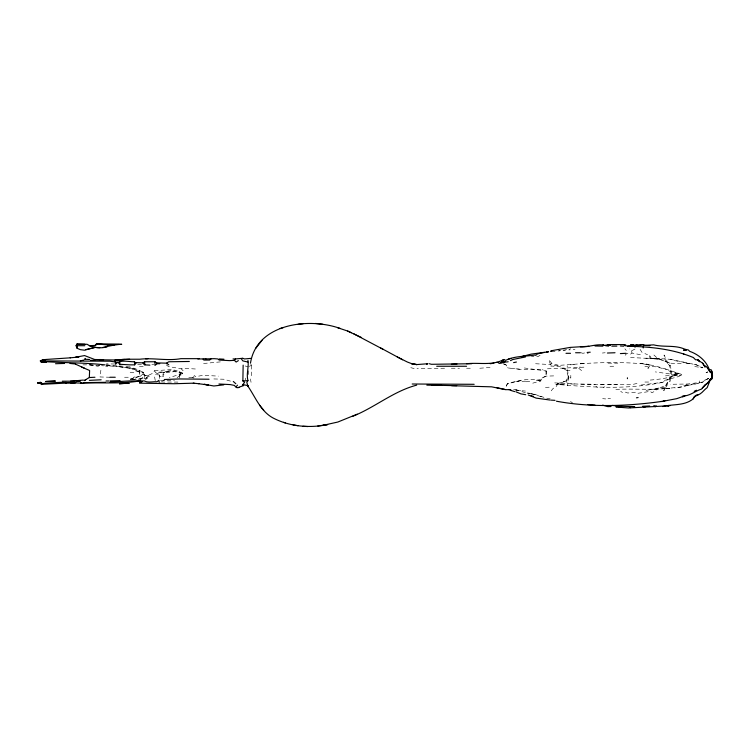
<?xml version="1.0" encoding="UTF-8"?>
<svg xmlns="http://www.w3.org/2000/svg" width="750" height="750" viewBox="0 0 750 750"><rect width="100%" height="100%" fill="white"/><g stroke="black" fill="none" stroke-linecap="round" stroke-linejoin="round"><path stroke-width="0.56" stroke-dasharray="3.75 2.81" d="M130.463 379.791L130.463 378.947L139.481 376.125L139.763 370.772L129.619 367.959L106.406 365.25M580.378 363.731L585.441 363.45L550.791 365.981L560.653 366.825L566.287 370.209L568.256 376.406L566.006 380.916L567.694 385.706L568.256 375.844L567.131 365.7M567.975 380.916L568.256 376.406L570.797 378.103L570.797 375.281M159.628 378.525L159.206 372.75L174.131 371.053L179.484 371.334L181.088 377.438M666.863 385.706L667.144 382.884L669.394 381.197L670.809 371.053L669.394 365.419L665.456 360.909L664.041 354.994L666.863 360.628L667.425 363.731L670.247 365.419L671.372 370.772L671.372 376.125L669.966 381.478L667.425 382.884L665.456 385.706L663.759 390.778L666.863 385.706L667.144 382.884M100.884 370.209L100.041 376.969L109.903 377.25M179.484 378.103L179.766 371.897L182.587 373.031L182.587 373.594L177.094 377.672M580.659 363.731C603.066 362.25 625.631 361.978 647.991 364.294L649.678 365.981L648.272 366.825L647.991 368.522L649.678 365.981L654.469 366.544L667.706 369.647L681.788 374.438L681.788 375L678.131 376.688L664.612 380.353L662.634 382.322C627.516 389.85 591.347 387.328 555.862 384.3L560.934 384.009L556.144 384.862L558.113 383.447L566.287 380.916L568.256 378.666L568.256 375.844M131.522 379.716L143.991 378.666L144.553 375.562L143.709 372.469L134.972 368.522L128.494 366.544M180.891 375.562L179.484 371.334L174.694 370.491L169.059 370.772L163.425 372.469L162.581 376.406L159.769 376.406L157.791 373.312L155.822 372.75L154.416 370.772L152.719 373.312L148.5 375.281L146.241 378.103L143.991 378.666M245.269 379.931L245.691 378.103M132.816 379.322L133.566 377.25L136.097 376.688M649.678 364.575L640.097 363.45L654.75 365.7L667.706 369.647L669.675 371.334L679.256 373.875L669.966 377.531L675.028 375.562L675.028 373.594L679.538 375.281L681.788 375M532.762 383.166L540.647 380.916L542.344 377.812L546.009 376.125L555.581 375.844M182.587 373.312L174.694 371.616L164.841 372.75L162.581 376.406L165.122 376.969M558.113 383.447L556.144 386.55L553.05 388.519L550.791 391.341M140.044 379.791L144.553 375.562L148.5 375.844L149.344 376.688L145.35 379.744M188.784 377.812L192.159 377.531L193.856 375.281L195.825 376.688M665.456 387.113L657.562 388.238L655.594 390.778L651.928 392.747L650.241 391.341L637.847 393.309L635.869 392.184L627.703 393.028L625.734 392.184L622.35 392.466L620.662 391.341M625.163 355.284L626.859 353.306L630.244 354.431L631.931 353.025L631.65 350.775L629.672 348.797M129.619 367.959L139.763 371.897L143.709 372.469L142.866 373.031L135.253 370.772L133.847 372.75L129.619 372.188M148.5 375.844L146.241 378.103L130.753 379.791L130.463 378.947M540.647 379.509L540.647 380.916L535.866 380.353L540.647 379.509L542.344 377.812L546.291 376.125L546.291 371.053L542.344 369.647M573.047 368.241L578.681 368.241L580.097 366.825M650.241 380.072C658.622 379.331 667.566 378.403 675.309 375.281L675.028 373.594M699.263 380.916L699.544 382.884L685.172 385.706L694.472 384.3L702.919 382.041L704.897 380.072L708.834 378.384L704.616 380.353M570.516 348.516L568.819 349.922L575.016 349.359M139.763 376.688L142.866 374.156L142.866 373.031M535.584 363.731L550.509 364.575L551.916 363.45L560.934 365.981M540.084 355.284L537.834 356.691L531.469 356.409M99.478 365.419L98.072 366.262L89.616 364.856L82.153 364.856M164.559 380.634L161.456 381.478M566.569 349.359L565.163 350.203L558.234 351M707.85 371.756L706.022 372.75L709.191 372.113M631.65 350.775L635.025 349.078L633.713 347.953M669.966 378.666L662.634 382.322L640.097 385.144M182.587 373.594L169.341 377.531M249.262 366.356L251.325 365.419L250.763 363.731M139.763 370.772L139.763 376.125L134.691 378.384L130.463 379.228M657.562 388.238L655.594 389.091L658.125 388.519L645.169 390.497M157.791 373.312L159.206 372.75M704.897 380.072L709.116 378.384M560.934 382.884L566.006 380.916M660.103 387.675L665.456 385.706M166.247 364.856L168.497 366.544L181.181 368.803L182.869 368.241L196.95 369.084M558.684 350.775L560.372 350.203M603.197 387.394L604.884 386.831M683.766 385.706L687.15 384.581L688.837 384.862L683.484 386.831L665.737 388.519L669.966 388.238M520.931 380.634L507.403 383.728L505.716 387.394L507.403 383.728C518.025 380.391 529.612 377.747 540.647 380.916M681.225 363.731L669.966 363.169L657.281 358.097L655.312 358.659L644.888 358.097M665.456 375.844L677.288 375L655.312 371.897M637.003 383.447L633.337 384.3L624.881 384.581L587.981 384.581L554.456 382.884M681.788 386.831L674.747 387.956M552.909 351.759L555.019 351.337M198.647 376.125L203.147 375.281L218.362 376.125M702.919 382.041L687.712 384.009L670.247 384.3M154.416 370.772L174.131 369.366M525.722 381.197L515.859 381.478M675.028 375.562L677.288 375.281L677.288 374.719L674.747 374.156M615.872 389.372C633.872 388.547 651.694 390.188 669.675 388.238L650.241 389.653M220.369 361.884L201.178 363.731M168.778 371.334L158.916 372.188M602.344 353.025L605.166 352.744M570.516 364.856L576.15 364.294M479.803 368.241L491.353 367.387M547.416 368.803L585.441 367.106M131.738 379.716L134.691 379.509M177.966 382.097L164.559 382.041M563.419 350.034L565.444 349.922M526.003 381.759L531.075 381.478M545.438 387.394L551.072 387.113M151.875 364.294L153.966 364.209M607.978 384.581L617.559 384.3M684.328 362.325L674.466 360.628L672.778 359.503L665.175 358.941M607.978 363.169L617.841 363.169M114.694 364.012L106.406 363.844M137.672 364.575L142.022 364.575M669.394 365.419L670.247 365.419M609.956 366.262L615.309 366.262M139.481 366.544L143.991 366.544M444.581 368.241L416.972 368.522M451.341 368.241L459.516 368.241M466.556 368.241L471.347 368.241M540.928 369.366L520.65 369.366L508.256 367.959M524.306 367.959L546.291 371.053M124.556 377.25L129.619 377.25M105.844 380.634L108.891 380.634M160.5 380.634L174.412 380.634M105.553 381.478L108.816 381.478M644.888 382.041L650.241 382.041M570.797 384.009L575.588 384.009M580.659 384.009L595.303 384.3M560.653 384.581L565.725 384.581M106.359 365.016L127.931 366.544M89.334 364.856L99.759 365.419M89.616 364.856L94.969 365.138M109.622 365.981L119.475 366.544M665.456 358.941L651.366 358.378L649.678 355.566L644.888 353.588M105.562 364.913L109.622 365.138M630.525 357.534L659.822 358.941L659.541 360.628L657.844 358.941M566.287 370.209L571.078 370.491M600.375 384.3L605.166 384.581M515.578 390.216L525.441 391.059M213.853 378.947L223.716 379.228L232.734 381.759M119.756 366.825L134.972 369.084M644.888 366.544L648.272 366.825M602.634 398.663L605.728 398.944M669.966 359.222L696.441 364.856L702.975 367.566M503.803 363.9L505.716 364.575L507.975 367.959L510.788 368.241M694.753 366.544L702.694 367.791M124.266 367.387L129.338 367.959M640.378 354.713L631.931 353.025M515.859 368.803L520.931 369.366M607.978 398.381L610.519 398.663M101.503 365.644L103.537 365.869M689.4 363.45L684.609 362.887L689.119 363.45M513.609 389.372L520.65 390.778M527.691 393.028C535.734 393.675 542.644 397.762 550.509 398.944M562.341 368.241L566.006 368.803L562.622 368.241M105.675 366.169L107.934 366.544M530.794 393.872L535.294 394.716M163.425 372.469L164.841 372.75M693.909 364.294L696.441 364.856L702.075 367.959M527.128 393.028L529.875 393.666M142.866 374.156L144.553 375.562L149.344 376.688M675.028 372.75L681.788 374.438M525.441 392.747L515.859 389.653M410.775 367.678L414.159 368.522M245.184 365.981L248.222 366.825M580.941 352.744L582.909 353.306L585.441 352.744L588.263 353.588M531.638 393.591L542.906 397.256M192.159 377.531L193.856 378.103L193.856 375.281M502.791 363.675L505.997 364.856L507.975 367.959M595.866 386.55L597.844 387.394M669.966 363.169L660.103 359.503L649.959 358.378L649.678 355.566M669.394 381.197L669.966 381.478M570.516 401.484L572.484 402.891M578.681 368.241L581.784 370.772M183.15 370.772L181.181 368.803M653.906 354.994L657.281 358.097M551.916 363.45L548.822 359.784L550.509 364.575M624.881 348.797L626.297 350.484M640.097 349.359L642.066 352.462M143.428 372.75L144.553 375.562M155.259 380.634L154.416 375.844L157.228 373.312L157.228 376.688M250.481 378.947L251.044 382.322M546.009 371.053L546.009 376.125M251.325 365.419L251.325 376.125M248.512 370.772L248.512 376.125"/><path stroke-width="1.12" d="M84.544 380.353L89.334 377.531L89.616 370.491L81.731 367.106M237.806 387.675L243.15 385.706L242.869 384.581L244.566 382.322L242.869 380.916L243.15 365.138M250.481 363.169C256.631 323.447 308.991 317.147 340.35 328.519M643.2 347.953L643.481 345.422L642.919 344.578L635.588 345.141M76.941 347.953L76.097 345.703L76.941 344.006L87.084 344.288C92.944 347.963 100.462 348.694 107.081 346.828L107.362 345.703M669.966 405.712L628.547 407.963L620.944 407.4L619.247 406.275L615.872 406.837L618.966 407.4L619.247 406.275L634.744 406.556M44.353 359.784L42.291 359.784L42.009 360.628L40.312 360.909L41.166 362.044L46.228 362.325L43.509 361.856M84.825 344.288L77.503 344.288L76.941 348.234L80.325 349.641L84.544 350.203L94.969 347.391L99.759 347.672M104.831 364.856C84.084 362.541 63.141 362.925 42.291 361.481L42.291 360.347L45.103 360.066M42.291 383.728L40.603 382.603L37.5 382.884L40.603 383.447L41.447 384.581L42.291 383.728L45.384 383.166L60.6 382.322L82.294 383.166L80.606 382.603L80.606 383.447M40.312 360.909L109.903 361.191L118.069 362.325L119.756 364.294L129.9 364.856L134.691 364.856L135.816 362.606L143.147 362.887L144.553 361.762L154.978 361.762L156.666 362.887L166.528 363.169L168.778 364.856M317.812 425.991L327.666 424.584C309.872 428.222 290.812 426.703 274.425 418.669C260.925 412.256 255.806 397.631 247.941 386.269L246.816 382.322L247.941 380.634C246.103 373.791 249.075 367.106 247.941 360.347M662.634 406.556C672.516 403.922 684.403 406.059 693.066 398.944L694.191 396.694L696.441 395.006L697.847 395.006C701.991 393.628 703.762 389.972 707.147 387.675L709.969 380.634L712.219 378.666L712.5 375.844L712.219 372.75L711.656 372.469M683.203 396.038C690.169 395.841 695.203 390.975 701.512 389.091L704.897 384.862L707.709 383.166L711.375 378.384C708.638 381.956 705.647 384.928 702.356 387.956M693.066 398.944L695.034 396.412L697.847 395.006M237.516 385.144L235.828 387.113L234.422 385.425L230.194 384.581L218.925 384.009M255.834 348.234L262.031 340.35M114.413 344.859L109.622 345.141L97.791 344.006L94.969 345.422L89.334 345.703L94.969 345.703L96.375 344.006L97.791 343.725L119.194 344.288M205.406 358.941L214.134 358.659L217.8 358.941L219.206 360.066L229.631 360.628L234.422 360.347L235.547 358.941L241.744 358.378M117.506 362.325L115.537 364.294L115.256 361.481M238.369 360.628L236.109 362.044L234.422 360.347M243.15 385.706L243.712 385.144M556.425 401.203C591.628 407.681 628.256 406.209 663.478 401.203L676.725 398.663L684.891 395.85M668.269 405.994L668.831 405.422L667.987 405.994M159.769 363.731L156.947 363.731L154.978 365.419L154.978 361.762M211.322 358.659L209.625 360.066L203.991 360.066L202.303 358.941L197.794 358.941M535.866 355.284L537.553 353.869L548.597 351.562M501.487 361.191L503.747 359.503L505.716 360.347C514.781 355.8 525.562 356.606 535.294 354.994M709.688 379.791L711.656 378.384L711.656 373.031C708.084 371.363 708.3 366.347 704.053 365.419L702.638 363.169L697.566 359.784M102.628 347.503C108.881 346.134 115.622 344.541 121.734 344.288L107.362 344.578M84.262 380.634L85.95 379.509M664.041 400.631L662.634 401.484L660.666 401.484M166.528 363.169L168.778 361.762L189.347 361.481M466.556 363.731C478.819 362.334 492.506 365.897 503.747 359.503M40.884 360.909L41.728 361.762L42.291 361.481M80.325 360.909L83.7 360.066M118.069 362.325C123.112 359.991 129.037 361.884 134.409 361.762L136.097 363.169M141.741 381.759L142.303 381.478L139.763 382.322L141.741 381.759L139.763 380.916C121.247 384.141 101.737 382.256 82.856 383.166L84.544 382.603L105.113 382.322M247.941 386.269L248.512 385.988M426.553 364.294L427.959 363.731L416.691 364.575L411.909 364.012L416.972 364.575L411.909 363.731L407.4 362.044L397.256 356.972M510.506 360.628L512.766 359.503L525.441 356.972M709.256 369.722C706.5 360.984 698.278 354.319 689.681 351.337L688.275 349.922L685.172 349.359L683.484 350.203L686.297 350.484M694.191 391.341L696.441 390.216M322.603 425.428L337.809 422.044L357.253 414.159M352.462 416.409C374.616 407.644 393.553 391.134 416.691 385.144M199.209 358.659L180.891 358.659C167.409 361.134 153.356 357.6 139.763 359.222L124.556 359.222L114.694 360.347L129.619 359.222M608.259 406.556L612.488 405.422L619.247 406.275M663.478 401.203L665.175 400.631M508.256 359.222L511.069 358.378M633.056 344.578L633.337 345.422L630.525 344.859L633.056 344.578L635.025 345.422L637.003 344.859M602.634 405.141L607.697 406.556L609.675 405.994M85.556 349.641L95.25 347.391M280.059 328.519L283.163 327.666M77.222 345.422L76.097 345.703L84.825 345.703M41.166 362.044L42.291 361.762M580.378 346.828C588.75 347.456 597.15 343.238 605.166 345.422L610.519 344.578L623.756 344.578L625.163 345.703L627.422 345.984L639.816 345.422L642.919 344.578L645.169 345.422L649.959 345.703M505.434 361.481L500.644 362.606L508.2 361.762M40.312 382.322L37.781 382.884L40.312 383.166L40.312 382.322L41.728 382.884M42.009 384.3L75.816 382.603L71.025 383.166M250.763 358.378L244.566 358.941L242.306 358.097M513.609 362.606L516.422 362.044M498.956 363.45L502.059 362.887M551.072 350.775L570.234 347.391L588.825 346.266M101.166 379.791L89.334 380.353M636.441 397.819L638.128 397.538M223.716 384.862L213.853 385.988L204.281 384.3L208.331 384.975M490.228 363.731L493.884 363.169M510.647 389.653L505.434 389.653L491.634 386.831L451.631 385.706M237.516 387.675L239.494 387.394M429.375 363.731L431.344 364.294L471.628 363.731M525.441 356.128L521.213 356.691L531.075 354.15L544.425 352.294M64.547 363.45L55.528 363.731M119.475 384.009L123.984 383.447M501.487 360.909L503.747 360.628M570.516 353.306L566.006 353.306M76.491 381.366L80.325 380.916M550.509 351.337L552.431 351.112M298.087 324.291L303.159 323.728M70.181 357.816L78.122 357.084M45.384 359.503L70.462 357.816M580.378 352.744L575.588 352.744M587.137 352.462L590.231 352.181M145.678 358.847L147.938 358.659M626.016 353.306L620.381 353.588M78.909 357.037L75.534 357.253L84.544 355.566L94.688 359.503L102.797 359.672M45.947 381.478L55.247 381.197M649.678 405.994L642.638 406.275L644.888 407.4M45.666 381.478L55.247 380.916M546.403 352.125L548.316 352.013M77.447 381.366L80.034 381.197M615.028 352.744L607.416 353.025M159.488 383.447L164.278 383.166M412.191 384.009L474.169 384.3M99.759 359.784L120.037 360.066L124.556 359.503L121.734 359.503M70.462 381.197L83.419 380.072M242.869 380.916L247.941 380.634M611.812 346.153L616.856 346.125M109.903 380.916L120.037 380.634M89.334 377.531L94.969 377.25M451.341 364.294L456.984 364.012M96.375 344.006L97.791 343.725M625.734 344.859L623.756 344.578M605.166 345.422L610.237 345.422L607.416 344.859M643.481 345.422L653.625 344.859C663.75 347.484 675.3 344.662 685.172 349.359M595.022 345.984L602.859 346.153M627.759 346.266C650.062 346.659 672.928 349.012 693.347 357.534L695.597 359.784L697.847 359.784L698.981 360.909M233.016 358.941L235.547 358.941M94.688 359.784L100.041 359.784M45.384 360.066L42.291 360.347M90.628 360.347L94.688 360.347M41.728 361.762L42.572 361.762L42.009 360.909M436.697 366.262L466.556 366.262M709.688 371.616L711.656 373.031M109.903 377.25L115.256 377.25M164.278 379.509L179.203 378.947L209.062 379.228M62.287 381.197L75.253 381.197M109.903 382.041L129.9 380.916L144.272 380.916C148.125 383.081 152.756 381.431 156.947 381.759L158.916 380.353L159.206 382.322M139.481 383.166L174.131 383.728L194.138 383.166M119.475 383.447L129.338 383.447M198.928 383.728L193.284 383.166M235.828 383.728L233.297 381.478M441.769 385.425L426.834 385.144M456.703 385.706L431.906 385.144M236.391 387.394L236.391 387.675M656.438 405.994L653.625 405.994L655.312 406.837M607.697 406.556L610.8 406.556M618.966 407.4L620.944 407.4M149.906 365.138L144.834 364.856L143.147 363.169M302.878 426.272L307.95 426.553M219.206 358.941L223.997 359.222M99.759 359.503L103.594 359.728M84.825 359.222L89.616 359.503M551.184 400.125L555.019 400.35M620.381 345.984L623.756 346.191M595.022 405.141L587.981 404.578M322.884 324.291L315.553 323.447M203.147 358.659L205.969 358.941M69.9 363.45L75.534 364.012M198.647 383.728L208.275 384.975M550.228 400.069L536.147 398.1L528.253 395.006M605.447 345.703L608.616 346.125M496.706 362.325L498.816 362.606M504.872 389.372L496.706 387.675M293.016 424.866L298.087 425.709M525.722 394.716L520.931 393.872L515.953 391.809M337.528 327.666L347.672 331.05L361.481 337.528M508.725 389.559L510.788 389.934M531.075 395.85L533.325 396.272M242.869 384.581L248.222 385.706M247.941 362.044L242.869 360.909L241.181 358.659M709.116 369.366L711.375 369.928L711.938 371.616L711.656 377.25L711.938 371.616M42.291 359.784L44.541 360.347M283.444 422.334L285.413 422.897M511.069 390.497L514.734 391.622M84.544 368.241L75.816 364.294M347.672 331.05L351.337 332.738M353.869 333.872L383.166 349.359M380.634 347.953L402.609 359.784M76.941 344.006L77.503 344.288M628.828 406.556L630.525 407.681M711.375 373.031L707.709 367.959M263.719 410.212L259.491 405.141M697.847 359.784L699.544 361.762M143.147 362.887L144.834 364.856L144.553 361.762M702.638 363.169L705.178 367.106L704.053 365.419M683.484 353.588L684.047 354.431M682.359 396.131L682.922 396.975M633.056 344.859L633.337 345.422M156.666 362.887L156.947 363.731M41.447 360.909L41.728 362.044M134.409 361.762L134.691 364.856M635.025 345.422L635.025 347.25M627.422 377.812L627.422 378.666M603.197 344.578L603.197 345.422M119.756 361.481L119.756 364.294M85.106 358.378L85.106 359.503M65.953 382.322L65.953 383.447M40.603 382.603L40.603 383.447"/></g></svg>
